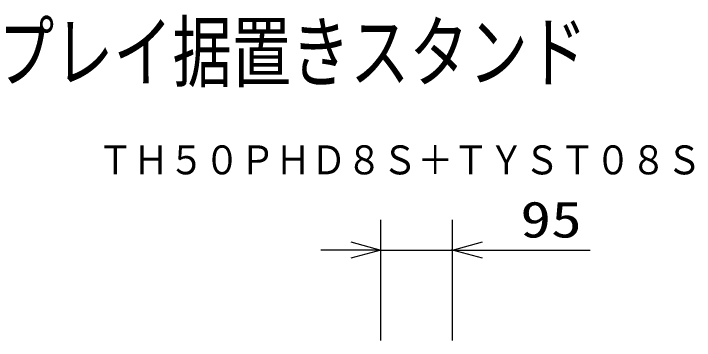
# Model space of a CAD drawing. Units: millimetres, scale not verified. Extents: x -63 to 63, y -57 to 57.
# Drawn here: x 16.91 to 62.18, y 35.68 to 57.39 of the extents above; entities that cross this region are included whole.
import ezdxf
from ezdxf.enums import TextEntityAlignment as Align

# ---------------------------------------------------------------- set-up
doc = ezdxf.new("R2010")
doc.units = ezdxf.units.MM
doc.header["$LTSCALE"] = 0.190236
doc.header["$PDMODE"] = 32
doc.header["$PDSIZE"] = 0.0951
for name, color, linetype in [('0-0_MOJI1', 2, 'Continuous'), ('0-1_TOUROKU', 1, 'Continuous'), ('0-4_0', 1, 'Continuous'), ('0-5_SUNPO', 3, 'Continuous'), ('0-6_DEFPOINTS', 7, 'Continuous')]:
    doc.layers.add(name, color=color, linetype=linetype)
doc.styles.add('ＭＳ ゴシック', font='')
doc.styles.get('ＭＳ ゴシック').set_extended_font_data('MS Gothic')

# ---------------------------------------------------------------- blocks, each defined once
blk = doc.blocks.new('_OPEN30')
at = {"layer": '0-4_0', "color": 7}
blk.add_line((0, 0), (-1, 0), dxfattribs=at)
blk.add_lwpolyline([(-1, 0.26795), (0, 0), (-1, -0.26795)], dxfattribs=at)

msp = doc.modelspace()

# ---------------------------------------------------------------- linework, layer by layer
at = {"layer": '0-5_SUNPO'}
for p, q in [((41.3372, 35.6799), (41.3372, 43.6799)), ((46.0872, 35.6799), (46.0872, 43.6799)), ((39.3372, 41.6799), (37.3372, 41.6799)), ((41.3372, 41.6799), (46.0872, 41.6799)), ((48.0872, 41.6799), (55.2539, 41.6799))]:
    msp.add_line(p, q, dxfattribs=at)
at = {"layer": '0-6_DEFPOINTS'}
msp.add_point((46.0872, 41.6799), dxfattribs=at)

# ---------------------------------------------------------------- block references
at = {"layer": '0-5_SUNPO', "xscale": 2, "yscale": 2}
msp.add_blockref('_OPEN30', (41.3372, 41.6799), dxfattribs=at)
at = {"layer": '0-5_SUNPO', "xscale": 2, "yscale": 2, "rotation": 180}
msp.add_blockref('_OPEN30', (46.0872, 41.6799), dxfattribs=at)

# ---------------------------------------------------------------- texts
at = {"layer": '0-0_MOJI1', "style": 'ＭＳ ゴシック', "width": 0.75}
msp.add_text('ハイビジョンプラズマディスプレイ据置きスタンド', height=3.848, dxfattribs=at).set_placement((-35.5001, 51.7599), align=Align.BOTTOM_LEFT)
at = {"layer": '0-1_TOUROKU', "style": 'ＭＳ ゴシック', "width": 0.9}
msp.add_text('ＴＨ５０ＰＨＤ８Ｓ＋ＴＹＳＴ０８Ｓ', height=1.925, dxfattribs=at).set_placement((22.5, 46.13), align=Align.BOTTOM_LEFT)
at = {"layer": '0-5_SUNPO', "style": 'ＭＳ ゴシック', "width": 1.25}
msp.add_text('95', height=2.406, dxfattribs=at).set_placement((50.6036, 41.7895), align=Align.BOTTOM_LEFT)

doc.saveas('drawing.dxf')
